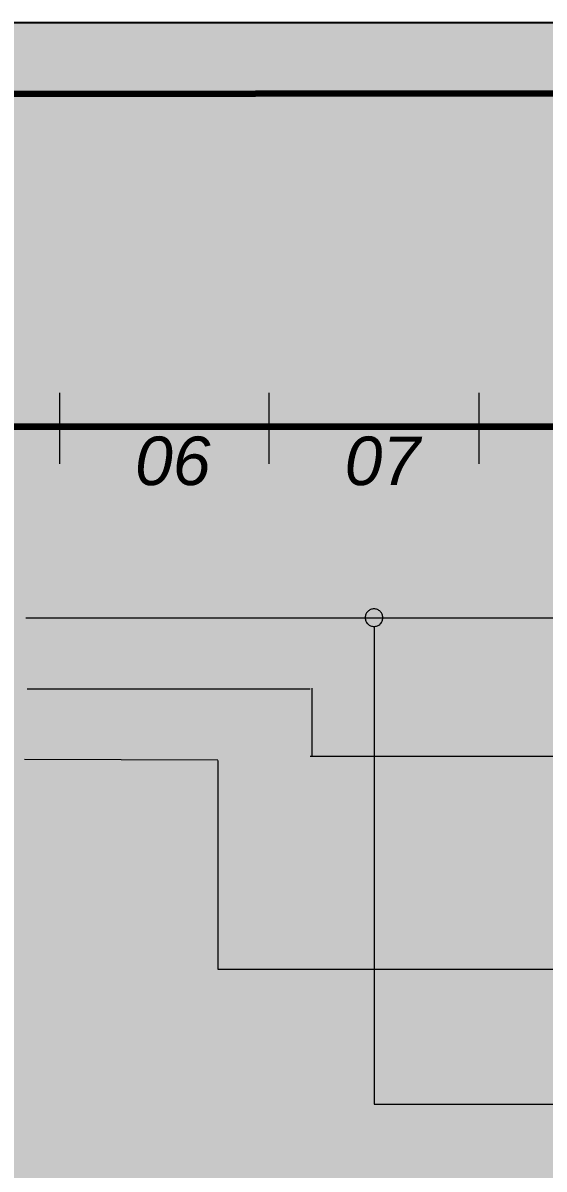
# Model space of a CAD drawing. Header units: millimetres. Extents: x 0 to 418, y 2 to 297.
# Drawn here: x 115.4 to 152.5, y 215.5 to 297 of the extents above; entities that cross this region are included whole.
import ezdxf
from ezdxf.xclip import XClip

# ---------------------------------------------------------------- set-up
doc = ezdxf.new("R2010")
doc.units = ezdxf.units.MM
doc.header["$MEASUREMENT"] = 0
doc.layers.get('0').update_dxf_attribs({"linetype": 'CONTINUOUS'})
doc.styles.add('Arial$201', font='ariali.ttf', dxfattribs={"oblique": 15, "height": 6.044954})

# ---------------------------------------------------------------- blocks, each defined once
blk = doc.blocks.new('MF239C630')
at = {"color": 0, "linetype": 'Continuous', "lineweight": 100, "true_color": 0x000007}
blk.add_lwpolyline([(19.75, 291.896), (412.405, 292.225), (412.405, 292.225)], dxfattribs=at)

msp = doc.modelspace()

# ---------------------------------------------------------------- hatches: boundary and pattern name
at = {"true_color": 0xffffff}
for points in [[(-0.132, 297.01), (-0.132, 1.627), (417.7, 1.627), (417.7, 297.01)], [(-0.132, 297.01), (-0.132, 1.89), (417.7, 1.89), (417.7, 297.01)]]:
    msp.add_hatch(color=0, dxfattribs=at).paths.add_polyline_path(points)
at = {"true_color": 0x000007}
h = msp.add_hatch(color=0, dxfattribs=at)
h.paths.add_polyline_path([(120.738, 255.618), (120.738, 256.309), (119.489, 256.309), (119.489, 256.638), (120.804, 258.512), (121.084, 258.512), (121.084, 256.638), (121.478, 256.638), (121.478, 256.309), (121.084, 256.309), (121.084, 255.618)])
h.paths.add_polyline_path([(120.738, 256.638), (120.738, 257.937), (119.834, 256.638)])
h = msp.add_hatch(color=0, dxfattribs=at)
edge = h.paths.add_edge_path()
edge.add_spline(control_points=[(140.999, 254.73), (140.999, 254.648), (140.982, 254.566), (140.949, 254.483), (140.949, 254.483), (140.933, 254.418), (140.883, 254.335), (140.818, 254.286), (140.818, 254.286), (140.768, 254.22), (140.686, 254.171), (140.62, 254.155), (140.62, 254.155), (140.538, 254.122), (140.456, 254.105), (140.374, 254.105), (140.374, 254.105), (140.291, 254.105), (140.209, 254.122), (140.127, 254.155), (140.127, 254.155), (140.061, 254.171), (139.979, 254.22), (139.93, 254.286), (139.93, 254.286), (139.864, 254.335), (139.815, 254.418), (139.798, 254.483), (139.798, 254.483), (139.765, 254.566), (139.749, 254.648), (139.749, 254.73), (139.749, 254.73), (139.749, 254.812), (139.765, 254.895), (139.798, 254.977), (139.798, 254.977), (139.815, 255.043), (139.864, 255.125), (139.93, 255.174), (139.93, 255.174), (139.979, 255.24), (140.061, 255.273), (140.127, 255.306), (140.127, 255.306), (140.209, 255.339), (140.291, 255.355), (140.374, 255.355), (140.374, 255.355), (140.456, 255.355), (140.538, 255.339), (140.62, 255.306), (140.62, 255.306), (140.686, 255.273), (140.768, 255.24), (140.818, 255.174), (140.818, 255.174), (140.883, 255.125), (140.933, 255.043), (140.949, 254.977), (140.949, 254.977), (140.982, 254.895), (140.999, 254.812), (140.999, 254.73)], knot_values=[0, 0, 0, 0, 0.015625, 0.015625, 0.015625, 0.015625, 0.03125, 0.03125, 0.03125, 0.03125, 0.046875, 0.046875, 0.046875, 0.046875, 0.0625, 0.0625, 0.0625, 0.0625, 0.078125, 0.078125, 0.078125, 0.078125, 0.09375, 0.09375, 0.09375, 0.09375, 0.109375, 0.109375, 0.109375, 0.109375, 0.125, 0.125, 0.125, 0.125, 0.140625, 0.140625, 0.140625, 0.140625, 0.15625, 0.15625, 0.15625, 0.15625, 0.171875, 0.171875, 0.171875, 0.171875, 0.1875, 0.1875, 0.1875, 0.1875, 0.203125, 0.203125, 0.203125, 0.203125, 0.21875, 0.21875, 0.21875, 0.21875, 0.234375, 0.234375, 0.234375, 0.234375, 1, 1, 1, 1], degree=3, periodic=0)
h = msp.add_hatch(color=0, dxfattribs=at)
edge = h.paths.add_edge_path()
edge.add_spline(control_points=[(120.146, 252.132), (119.998, 252.181), (119.883, 252.263), (119.818, 252.362), (119.818, 252.362), (119.752, 252.461), (119.719, 252.576), (119.719, 252.724), (119.719, 252.724), (119.719, 252.938), (119.785, 253.102), (119.933, 253.25), (119.933, 253.25), (120.097, 253.398), (120.294, 253.464), (120.541, 253.464), (120.541, 253.464), (120.788, 253.464), (121.002, 253.398), (121.15, 253.25), (121.15, 253.25), (121.298, 253.102), (121.38, 252.921), (121.38, 252.707), (121.38, 252.707), (121.38, 252.576), (121.347, 252.461), (121.281, 252.362), (121.281, 252.362), (121.199, 252.263), (121.1, 252.181), (120.952, 252.132), (120.952, 252.132), (121.133, 252.083), (121.265, 251.984), (121.363, 251.852), (121.363, 251.852), (121.446, 251.721), (121.495, 251.573), (121.495, 251.392), (121.495, 251.392), (121.495, 251.145), (121.413, 250.931), (121.232, 250.767), (121.232, 250.767), (121.067, 250.603), (120.837, 250.52), (120.541, 250.52), (120.541, 250.52), (120.262, 250.52), (120.031, 250.603), (119.85, 250.767), (119.85, 250.767), (119.686, 250.931), (119.587, 251.145), (119.587, 251.408), (119.587, 251.408), (119.587, 251.589), (119.637, 251.754), (119.735, 251.869), (119.735, 251.869), (119.834, 252), (119.966, 252.083), (120.146, 252.132)], knot_values=[0, 0, 0, 0, 0.015625, 0.015625, 0.015625, 0.015625, 0.03125, 0.03125, 0.03125, 0.03125, 0.046875, 0.046875, 0.046875, 0.046875, 0.0625, 0.0625, 0.0625, 0.0625, 0.078125, 0.078125, 0.078125, 0.078125, 0.09375, 0.09375, 0.09375, 0.09375, 0.109375, 0.109375, 0.109375, 0.109375, 0.125, 0.125, 0.125, 0.125, 0.140625, 0.140625, 0.140625, 0.140625, 0.15625, 0.15625, 0.15625, 0.15625, 0.171875, 0.171875, 0.171875, 0.171875, 0.1875, 0.1875, 0.1875, 0.1875, 0.203125, 0.203125, 0.203125, 0.203125, 0.21875, 0.21875, 0.21875, 0.21875, 0.234375, 0.234375, 0.234375, 0.234375, 1, 1, 1, 1], degree=3, periodic=0)
edge = h.paths.add_edge_path()
edge.add_spline(control_points=[(120.081, 252.74), (120.081, 252.592), (120.114, 252.477), (120.212, 252.395), (120.212, 252.395), (120.294, 252.313), (120.41, 252.263), (120.541, 252.263), (120.541, 252.263), (120.689, 252.263), (120.804, 252.313), (120.886, 252.395), (120.886, 252.395), (120.969, 252.477), (121.018, 252.592), (121.018, 252.707), (121.018, 252.707), (121.018, 252.839), (120.969, 252.954), (120.886, 253.036), (120.886, 253.036), (120.788, 253.135), (120.673, 253.168), (120.541, 253.168), (120.541, 253.168), (120.41, 253.168), (120.294, 253.135), (120.212, 253.053), (120.212, 253.053), (120.114, 252.954), (120.081, 252.855), (120.081, 252.74)], knot_values=[0, 0, 0, 0, 0.03125, 0.03125, 0.03125, 0.03125, 0.0625, 0.0625, 0.0625, 0.0625, 0.09375, 0.09375, 0.09375, 0.09375, 0.125, 0.125, 0.125, 0.125, 0.15625, 0.15625, 0.15625, 0.15625, 0.1875, 0.1875, 0.1875, 0.1875, 0.21875, 0.21875, 0.21875, 0.21875, 1, 1, 1, 1], degree=3, periodic=0)
edge = h.paths.add_edge_path()
edge.add_spline(control_points=[(119.966, 251.392), (119.966, 251.293), (119.982, 251.195), (120.031, 251.112), (120.031, 251.112), (120.081, 251.014), (120.146, 250.931), (120.245, 250.882), (120.245, 250.882), (120.344, 250.833), (120.442, 250.8), (120.558, 250.8), (120.558, 250.8), (120.722, 250.8), (120.854, 250.866), (120.969, 250.964), (120.969, 250.964), (121.084, 251.079), (121.133, 251.211), (121.133, 251.392), (121.133, 251.392), (121.133, 251.556), (121.084, 251.704), (120.969, 251.803), (120.969, 251.803), (120.854, 251.918), (120.706, 251.984), (120.541, 251.984), (120.541, 251.984), (120.377, 251.984), (120.229, 251.918), (120.13, 251.819), (120.13, 251.819), (120.015, 251.704), (119.966, 251.556), (119.966, 251.392)], knot_values=[0, 0, 0, 0, 0.027778, 0.027778, 0.027778, 0.027778, 0.055556, 0.055556, 0.055556, 0.055556, 0.083333, 0.083333, 0.083333, 0.083333, 0.111111, 0.111111, 0.111111, 0.111111, 0.138889, 0.138889, 0.138889, 0.138889, 0.166667, 0.166667, 0.166667, 0.166667, 0.194444, 0.194444, 0.194444, 0.194444, 0.222222, 0.222222, 0.222222, 0.222222, 1, 1, 1, 1], degree=3, periodic=0)
h = msp.add_hatch(color=0, dxfattribs=at)
edge = h.paths.add_edge_path()
edge.add_line((119.653, 246.179), (119.998, 246.212))
edge.add_spline(control_points=[(119.998, 246.212), (120.015, 246.047), (120.081, 245.932), (120.163, 245.866), (120.163, 245.866), (120.245, 245.801), (120.344, 245.751), (120.475, 245.751), (120.475, 245.751), (120.574, 245.751), (120.673, 245.784), (120.755, 245.833), (120.755, 245.833), (120.837, 245.883), (120.903, 245.949), (120.969, 246.031), (120.969, 246.031), (121.018, 246.113), (121.051, 246.228), (121.1, 246.376), (121.1, 246.376), (121.133, 246.508), (121.15, 246.656), (121.15, 246.804), (121.15, 246.804), (121.15, 246.82), (121.15, 246.837), (121.15, 246.87), (121.15, 246.87), (121.067, 246.771), (120.969, 246.672), (120.854, 246.606), (120.854, 246.606), (120.738, 246.524), (120.59, 246.491), (120.459, 246.491), (120.459, 246.491), (120.212, 246.491), (120.015, 246.59), (119.85, 246.754), (119.85, 246.754), (119.686, 246.935), (119.604, 247.166), (119.604, 247.445), (119.604, 247.445), (119.604, 247.741), (119.686, 247.971), (119.85, 248.152), (119.85, 248.152), (120.031, 248.333), (120.245, 248.415), (120.508, 248.415), (120.508, 248.415), (120.689, 248.415), (120.87, 248.366), (121.018, 248.267), (121.018, 248.267), (121.182, 248.169), (121.298, 248.021), (121.38, 247.84), (121.38, 247.84), (121.462, 247.642), (121.495, 247.379), (121.495, 247.018), (121.495, 247.018), (121.495, 246.656), (121.462, 246.36), (121.38, 246.129), (121.38, 246.129), (121.298, 245.916), (121.182, 245.751), (121.018, 245.636), (121.018, 245.636), (120.87, 245.521), (120.673, 245.472), (120.459, 245.472), (120.459, 245.472), (120.245, 245.472), (120.048, 245.521), (119.916, 245.653), (119.916, 245.653), (119.768, 245.784), (119.686, 245.949), (119.653, 246.179)], knot_values=[0, 0, 0, 0, 0.011905, 0.011905, 0.011905, 0.011905, 0.02381, 0.02381, 0.02381, 0.02381, 0.035714, 0.035714, 0.035714, 0.035714, 0.047619, 0.047619, 0.047619, 0.047619, 0.059524, 0.059524, 0.059524, 0.059524, 0.071429, 0.071429, 0.071429, 0.071429, 0.083333, 0.083333, 0.083333, 0.083333, 0.095238, 0.095238, 0.095238, 0.095238, 0.107143, 0.107143, 0.107143, 0.107143, 0.119048, 0.119048, 0.119048, 0.119048, 0.130952, 0.130952, 0.130952, 0.130952, 0.142857, 0.142857, 0.142857, 0.142857, 0.154762, 0.154762, 0.154762, 0.154762, 0.166667, 0.166667, 0.166667, 0.166667, 0.178571, 0.178571, 0.178571, 0.178571, 0.190476, 0.190476, 0.190476, 0.190476, 0.202381, 0.202381, 0.202381, 0.202381, 0.214286, 0.214286, 0.214286, 0.214286, 0.22619, 0.22619, 0.22619, 0.22619, 0.238095, 0.238095, 0.238095, 0.238095, 1, 1, 1, 1], degree=3, periodic=0)
edge = h.paths.add_edge_path()
edge.add_spline(control_points=[(121.1, 247.462), (121.1, 247.659), (121.051, 247.823), (120.936, 247.938), (120.936, 247.938), (120.837, 248.07), (120.706, 248.119), (120.558, 248.119), (120.558, 248.119), (120.393, 248.119), (120.262, 248.054), (120.146, 247.938), (120.146, 247.938), (120.015, 247.807), (119.966, 247.642), (119.966, 247.429), (119.966, 247.429), (119.966, 247.248), (120.015, 247.1), (120.13, 246.985), (120.13, 246.985), (120.245, 246.87), (120.377, 246.804), (120.541, 246.804), (120.541, 246.804), (120.706, 246.804), (120.837, 246.87), (120.952, 246.985), (120.952, 246.985), (121.051, 247.1), (121.1, 247.248), (121.1, 247.462)], knot_values=[0, 0, 0, 0, 0.03125, 0.03125, 0.03125, 0.03125, 0.0625, 0.0625, 0.0625, 0.0625, 0.09375, 0.09375, 0.09375, 0.09375, 0.125, 0.125, 0.125, 0.125, 0.15625, 0.15625, 0.15625, 0.15625, 0.1875, 0.1875, 0.1875, 0.1875, 0.21875, 0.21875, 0.21875, 0.21875, 1, 1, 1, 1], degree=3, periodic=0)

# ---------------------------------------------------------------- linework, layer by layer
at = {"color": 0, "linetype": 'Continuous', "lineweight": 20, "true_color": 0x000007}
for points in [[(118.009, 270.715), (118.009, 265.666), (118.009, 265.666)], [(132.908, 270.715), (132.908, 265.666), (132.908, 265.666)], [(147.823, 270.715), (147.823, 265.666), (147.823, 265.666)], [(115.624, 254.73), (182.785, 254.73), (182.785, 254.73)], [(140.374, 254.105), (140.374, 220.147), (140.374, 220.147)], [(115.723, 249.682), (135.835, 249.682), (135.835, 249.682)], [(135.95, 249.731), (135.95, 244.929), (135.95, 244.929)], [(115.525, 244.682), (129.273, 244.633), (129.273, 244.633)], [(129.273, 244.567), (129.273, 229.734), (129.273, 229.734)], [(135.835, 244.88), (182.785, 244.88), (182.785, 244.88)], [(129.273, 229.734), (182.785, 229.734), (182.785, 229.734)], [(140.374, 220.147), (182.785, 220.147), (182.785, 220.147)]]:
    msp.add_lwpolyline(points, dxfattribs=at)
at = {"color": 0, "linetype": 'Continuous', "lineweight": 100, "true_color": 0x000007}
msp.add_lwpolyline([(38.201, 268.314), (199.789, 268.314), (199.789, 268.314)], dxfattribs=at)
msp.add_lwpolyline([(38.201, 268.314), (199.789, 268.314), (199.789, 268.314)], dxfattribs=at)
at = {"color": 0, "linetype": 'Continuous', "lineweight": 20, "true_color": 0x000007}
msp.add_open_spline([(140.999, 254.73), (140.999, 254.648), (140.982, 254.566), (140.949, 254.483), (140.949, 254.483), (140.933, 254.418), (140.883, 254.335), (140.818, 254.286), (140.818, 254.286), (140.768, 254.22), (140.686, 254.171), (140.62, 254.155), (140.62, 254.155), (140.538, 254.122), (140.456, 254.105), (140.374, 254.105), (140.374, 254.105), (140.291, 254.105), (140.209, 254.122), (140.127, 254.155), (140.127, 254.155), (140.061, 254.171), (139.979, 254.22), (139.93, 254.286), (139.93, 254.286), (139.864, 254.335), (139.815, 254.418), (139.798, 254.483), (139.798, 254.483), (139.765, 254.566), (139.749, 254.648), (139.749, 254.73), (139.749, 254.73), (139.749, 254.812), (139.765, 254.895), (139.798, 254.977), (139.798, 254.977), (139.815, 255.043), (139.864, 255.125), (139.93, 255.174), (139.93, 255.174), (139.979, 255.24), (140.061, 255.273), (140.127, 255.306), (140.127, 255.306), (140.209, 255.339), (140.291, 255.355), (140.374, 255.355), (140.374, 255.355), (140.456, 255.355), (140.538, 255.339), (140.62, 255.306), (140.62, 255.306), (140.686, 255.273), (140.768, 255.24), (140.818, 255.174), (140.818, 255.174), (140.883, 255.125), (140.933, 255.043), (140.949, 254.977), (140.949, 254.977), (140.982, 254.895), (140.999, 254.812), (140.999, 254.73)], degree=3, knots=[0, 0, 0, 0, 0.015625, 0.015625, 0.015625, 0.015625, 0.03125, 0.03125, 0.03125, 0.03125, 0.046875, 0.046875, 0.046875, 0.046875, 0.0625, 0.0625, 0.0625, 0.0625, 0.078125, 0.078125, 0.078125, 0.078125, 0.09375, 0.09375, 0.09375, 0.09375, 0.109375, 0.109375, 0.109375, 0.109375, 0.125, 0.125, 0.125, 0.125, 0.140625, 0.140625, 0.140625, 0.140625, 0.15625, 0.15625, 0.15625, 0.15625, 0.171875, 0.171875, 0.171875, 0.171875, 0.1875, 0.1875, 0.1875, 0.1875, 0.203125, 0.203125, 0.203125, 0.203125, 0.21875, 0.21875, 0.21875, 0.21875, 0.234375, 0.234375, 0.234375, 0.234375, 1, 1, 1, 1], dxfattribs=at)

# ---------------------------------------------------------------- block references
at = {"color": 0, "true_color": 0xffffff}
ref = msp.add_blockref('MF239C630', (0, 0), dxfattribs=at)
XClip(ref).set_block_clipping_path([(0, 1.7912147777), (417.8319348779, 297.01)])

# ---------------------------------------------------------------- texts
at = {"color": 0, "true_color": 0x000007, "style": 'Arial$201'}
for s, p in [('06', (123.386, 264.153)), ('07', (138.285, 264.153))]:
    msp.add_text(s, height=3.4543, dxfattribs=at).set_placement(p)

doc.saveas('drawing.dxf')
